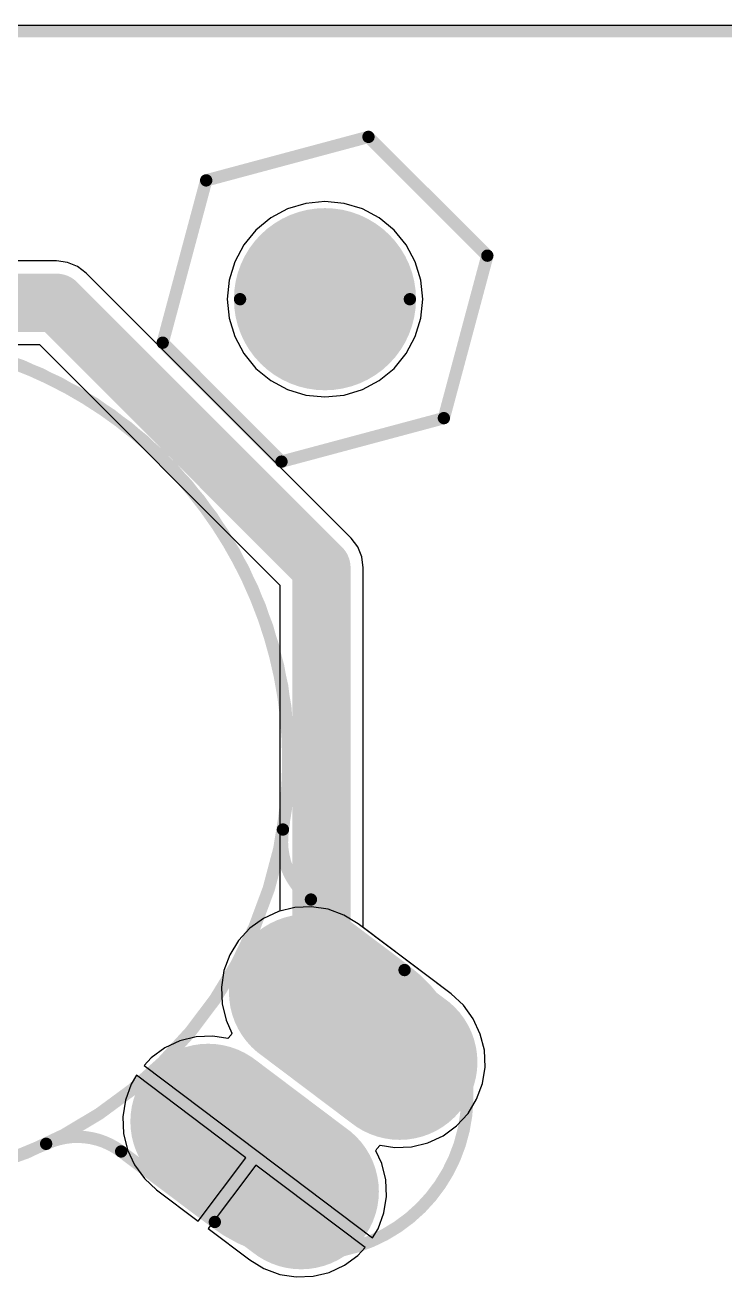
# Model space of a CAD drawing. Header units: millimetres. Extents: x -0.01 to 6.54, y 0.01 to 3.19.
# Drawn here: x 3.83 to 4.398, y 1.92 to 2.935 of the extents above; entities that cross this region are included whole.
import ezdxf

# ---------------------------------------------------------------- set-up
doc = ezdxf.new("R2010")
doc.units = ezdxf.units.MM
doc.header["$MEASUREMENT"] = 0
for name, color, linetype in [('BottomLayer', 5, 'Continuous'), ('BottomSolder', 6, 'Continuous'), ('Mechanical1', 6, 'Continuous'), ('MultiLayer', 9, 'Continuous'), ('PadHoleLayer', 156, 'Continuous'), ('TopLayer', 1, 'Continuous'), ('TopOverlay', 2, 'Continuous'), ('TopSolder', 216, 'Continuous'), ('ViaHoleLayer', 16, 'Continuous')]:
    doc.layers.add(name, color=color, linetype=linetype)

msp = doc.modelspace()

# ---------------------------------------------------------------- linework, layer by layer
at = {"layer": 'BottomLayer'}
for p, q in [((3.6709, 2.9353), (5.105, 2.9353)), ((4.0427, 2.7861), (4.029, 2.7788)), ((4.0576, 2.7906), (4.0427, 2.7861)), ((4.073, 2.7921), (4.0576, 2.7906)), ((4.0885, 2.7906), (4.073, 2.7921)), ((4.1034, 2.7861), (4.0885, 2.7906)), ((4.1171, 2.7788), (4.1034, 2.7861)), ((4.029, 2.7788), (4.017, 2.7689)), ((4.1291, 2.7689), (4.1171, 2.7788)), ((4.017, 2.7689), (4.0071, 2.7569)), ((4.1389, 2.7569), (4.1291, 2.7689)), ((4.0071, 2.7569), (3.9998, 2.7432)), ((4.1463, 2.7432), (4.1389, 2.7569)), ((3.8552, 2.7439), (3.4302, 2.7439)), ((3.864, 2.7428), (3.8552, 2.7439)), ((3.8722, 2.7394), (3.864, 2.7428)), ((3.9998, 2.7432), (3.9953, 2.7283)), ((4.1508, 2.7283), (4.1463, 2.7432)), ((3.8792, 2.734), (3.8722, 2.7394)), ((4.0942, 2.519), (3.8792, 2.734)), ((3.9953, 2.7283), (3.9937, 2.7129)), ((4.1523, 2.7129), (4.1508, 2.7283)), ((3.9937, 2.7129), (3.9953, 2.6974)), ((4.1508, 2.6974), (4.1523, 2.7129)), ((3.9953, 2.6974), (3.9998, 2.6825)), ((4.1463, 2.6825), (4.1508, 2.6974)), ((3.9998, 2.6825), (4.0071, 2.6688)), ((4.1389, 2.6688), (4.1463, 2.6825)), ((3.4786, 2.6761), (3.8412, 2.6761)), ((3.8412, 2.6761), (4.0363, 2.481)), ((4.0071, 2.6688), (4.017, 2.6568)), ((4.1291, 2.6568), (4.1389, 2.6688)), ((4.017, 2.6568), (4.029, 2.6469)), ((4.1171, 2.6469), (4.1291, 2.6568)), ((4.029, 2.6469), (4.0427, 2.6396)), ((4.1034, 2.6396), (4.1171, 2.6469)), ((4.0427, 2.6396), (4.0576, 2.6351)), ((4.0576, 2.6351), (4.073, 2.6336)), ((4.073, 2.6336), (4.0885, 2.6351)), ((4.0885, 2.6351), (4.1034, 2.6396)), ((4.0996, 2.512), (4.0942, 2.519)), ((4.103, 2.5038), (4.0996, 2.512)), ((4.1041, 2.495), (4.103, 2.5038)), ((4.1041, 2.203), (4.1041, 2.495)), ((4.0363, 2.481), (4.0363, 2.2165)), ((4.0353, 2.2162), (4.023, 2.2105)), ((4.0363, 2.2165), (4.0353, 2.2162)), ((4.023, 2.2105), (4.012, 2.2025)), ((4.012, 2.2025), (4.0028, 2.1925)), ((4.1754, 2.1493), (4.1041, 2.203)), ((4.0028, 2.1925), (3.9957, 2.1809)), ((3.9957, 2.1809), (3.991, 2.1681)), ((3.991, 2.1681), (3.9889, 2.1546)), ((3.9889, 2.1546), (3.9895, 2.1411)), ((4.1854, 2.1401), (4.1754, 2.1493)), ((3.9895, 2.1411), (3.9927, 2.1278)), ((4.1934, 2.1291), (4.1854, 2.1401)), ((3.9927, 2.1278), (3.9974, 2.1175)), ((4.1991, 2.1167), (4.1934, 2.1291)), ((3.9685, 2.1144), (3.9553, 2.1112)), ((3.9821, 2.115), (3.9685, 2.1144)), ((3.9942, 2.1131), (3.9821, 2.115)), ((3.9969, 2.1161), (3.9942, 2.1131)), ((3.9974, 2.1175), (3.9969, 2.1161)), ((4.2024, 2.1035), (4.1991, 2.1167)), ((3.943, 2.1055), (3.932, 2.0975)), ((3.9553, 2.1112), (3.943, 2.1055)), ((4.2029, 2.0899), (4.2024, 2.1035)), ((3.932, 2.0975), (3.9262, 2.0912)), ((3.9201, 2.0832), (3.9157, 2.0759)), ((4.0089, 2.0163), (3.9201, 2.0832)), ((3.9262, 2.0912), (4.0189, 2.0213)), ((4.2008, 2.0765), (4.2029, 2.0899)), ((3.9157, 2.0759), (3.911, 2.0631)), ((4.1961, 2.0637), (4.2008, 2.0765)), ((3.911, 2.0631), (3.9089, 2.0496)), ((4.1891, 2.0521), (4.1961, 2.0637)), ((4.1798, 2.0421), (4.1891, 2.0521)), ((3.9089, 2.0496), (3.9095, 2.0361)), ((4.1689, 2.0341), (4.1798, 2.0421)), ((3.9095, 2.0361), (3.9127, 2.0228)), ((4.1565, 2.0283), (4.1689, 2.0341)), ((3.9127, 2.0228), (3.9184, 2.0105)), ((4.1144, 2.022), (4.115, 2.0235)), ((4.1191, 2.0117), (4.1144, 2.022)), ((4.115, 2.0235), (4.1177, 2.0265)), ((4.1177, 2.0265), (4.1297, 2.0246)), ((4.1297, 2.0246), (4.1433, 2.0251)), ((4.1433, 2.0251), (4.1565, 2.0283)), ((3.9702, 1.9649), (4.0089, 2.0163)), ((4.0189, 2.0213), (4.1117, 1.9514)), ((4.1224, 1.9985), (4.1191, 2.0117)), ((3.9184, 2.0105), (3.9264, 1.9995)), ((4.0169, 2.0103), (3.9781, 1.9589)), ((4.1057, 1.9434), (4.0169, 2.0103)), ((3.9264, 1.9995), (3.9364, 1.9903)), ((4.1229, 1.9849), (4.1224, 1.9985)), ((3.9364, 1.9903), (3.9702, 1.9649)), ((4.1208, 1.9715), (4.1229, 1.9849)), ((4.1161, 1.9587), (4.1208, 1.9715)), ((3.9781, 1.9589), (4.0119, 1.9334)), ((4.1117, 1.9514), (4.1161, 1.9587)), ((4.0998, 1.9371), (4.1057, 1.9434)), ((4.0119, 1.9334), (4.0235, 1.9264)), ((4.0889, 1.9291), (4.0998, 1.9371)), ((4.0235, 1.9264), (4.0363, 1.9217)), ((4.0363, 1.9217), (4.0497, 1.9196)), ((4.0497, 1.9196), (4.0633, 1.9201)), ((4.0633, 1.9201), (4.0765, 1.9233)), ((4.0765, 1.9233), (4.0889, 1.9291))]:
    msp.add_line(p, q, dxfattribs=at)
for points, const_width in [([(4.0386, 2.7129, 1), (4.1075, 2.7129, 1)], 0.0689), ([(3.8434, 2.71, 1), (3.867, 2.71, 1)], 0.0236), ([(3.8434, 2.71, 1), (3.867, 2.71, 1)], 0.0236), ([(4.0584, 2.495, 1), (4.082, 2.495, 1)], 0.0236), ([(4.0584, 2.495, 1), (4.082, 2.495, 1)], 0.0236), ([(4.0286, 2.1507, 1), (4.0877, 2.1507, 1)], 0.0591), ([(4.0584, 2.148, 1), (4.082, 2.148, 1)], 0.0236), ([(4.0584, 2.148, 1), (4.082, 2.148, 1)], 0.0236), ([(4.0841, 2.1223, 1), (4.1077, 2.1223, 1)], 0.0236), ([(4.1041, 2.0939, 1), (4.1632, 2.0939, 1)], 0.0591), ([(3.9486, 2.0457, 1), (4.0077, 2.0457, 1)], 0.0591), ([(4.0241, 1.9889, 1), (4.0832, 1.9889, 1)], 0.0591)]:
    msp.add_lwpolyline(points, format="xyb", close=True, dxfattribs=dict(at, const_width=const_width))
for points, const_width in [([(3.4302, 2.71), (3.8552, 2.71)], 0.0472), ([(3.8552, 2.71), (4.0702, 2.495)], 0.0472), ([(4.0702, 2.148), (4.0702, 2.495)], 0.0472), ([(4.1336, 2.0939), (4.0582, 2.1507)], 0.1181), ([(4.0702, 2.148), (4.0959, 2.1223)], 0.0472), ([(4.0536, 1.9889), (3.9782, 2.0457)], 0.1181)]:
    msp.add_lwpolyline(points, dxfattribs=dict(at, const_width=const_width))
at = {"layer": 'BottomSolder'}
for points, const_width in [([(4.0366, 2.7129, 1), (4.1095, 2.7129, 1)], 0.0729), ([(4.0266, 2.1507, 1), (4.0897, 2.1507, 1)], 0.0631), ([(4.1021, 2.0939, 1), (4.1652, 2.0939, 1)], 0.0631), ([(3.9466, 2.0457, 1), (4.0097, 2.0457, 1)], 0.0631), ([(4.0221, 1.9889, 1), (4.0852, 1.9889, 1)], 0.0631)]:
    msp.add_lwpolyline(points, format="xyb", close=True, dxfattribs=dict(at, const_width=const_width))
at = {"layer": 'BottomSolder', "const_width": 0.1261}
for points in [[(4.1336, 2.0939), (4.0582, 2.1507)], [(4.0536, 1.9889), (3.9782, 2.0457)]]:
    msp.add_lwpolyline(points, dxfattribs=at)
at = {"layer": 'Mechanical1', "const_width": 0.01}
msp.add_lwpolyline([(3.6659, 2.9303), (5.11, 2.9303)], dxfattribs=at)
at = {"layer": 'MultiLayer'}
for points, const_width in [([(4.0386, 2.7129, 1), (4.1075, 2.7129, 1)], 0.0689), ([(4.0286, 2.1507, 1), (4.0877, 2.1507, 1)], 0.0591), ([(4.1041, 2.0939, 1), (4.1632, 2.0939, 1)], 0.0591), ([(3.9486, 2.0457, 1), (4.0077, 2.0457, 1)], 0.0591), ([(4.0241, 1.9889, 1), (4.0832, 1.9889, 1)], 0.0591)]:
    msp.add_lwpolyline(points, format="xyb", close=True, dxfattribs=dict(at, const_width=const_width))
at = {"layer": 'MultiLayer', "const_width": 0.1181}
for points in [[(4.1336, 2.0939), (4.0582, 2.1507)], [(4.0536, 1.9889), (3.9782, 2.0457)]]:
    msp.add_lwpolyline(points, dxfattribs=at)
at = {"layer": 'PadHoleLayer', "const_width": 0.0197}
for points in [[(4.0861, 2.1223, 1), (4.1057, 2.1223, 1)], [(4.0061, 2.0173, 1), (4.0257, 2.0173, 1)]]:
    msp.add_lwpolyline(points, format="xyb", close=True, dxfattribs=at)
at = {"layer": 'TopLayer'}
for p, q in [((3.6709, 2.9353), (5.105, 2.9353)), ((4.0427, 2.7861), (4.029, 2.7788)), ((4.0576, 2.7906), (4.0427, 2.7861)), ((4.073, 2.7921), (4.0576, 2.7906)), ((4.0885, 2.7906), (4.073, 2.7921)), ((4.1034, 2.7861), (4.0885, 2.7906)), ((4.1171, 2.7788), (4.1034, 2.7861)), ((4.029, 2.7788), (4.017, 2.7689)), ((4.1291, 2.7689), (4.1171, 2.7788)), ((4.017, 2.7689), (4.0071, 2.7569)), ((4.1389, 2.7569), (4.1291, 2.7689)), ((4.0071, 2.7569), (3.9998, 2.7432)), ((4.1463, 2.7432), (4.1389, 2.7569)), ((3.9998, 2.7432), (3.9953, 2.7283)), ((4.1508, 2.7283), (4.1463, 2.7432)), ((3.9953, 2.7283), (3.9937, 2.7129)), ((4.1523, 2.7129), (4.1508, 2.7283)), ((3.9937, 2.7129), (3.9953, 2.6974)), ((4.1508, 2.6974), (4.1523, 2.7129)), ((3.9953, 2.6974), (3.9998, 2.6825)), ((4.1463, 2.6825), (4.1508, 2.6974)), ((3.9998, 2.6825), (4.0071, 2.6688)), ((4.1389, 2.6688), (4.1463, 2.6825)), ((4.0071, 2.6688), (4.017, 2.6568)), ((4.1291, 2.6568), (4.1389, 2.6688)), ((4.017, 2.6568), (4.029, 2.6469)), ((4.1171, 2.6469), (4.1291, 2.6568)), ((4.029, 2.6469), (4.0427, 2.6396)), ((4.1034, 2.6396), (4.1171, 2.6469)), ((4.0427, 2.6396), (4.0576, 2.6351)), ((4.0576, 2.6351), (4.073, 2.6336)), ((4.073, 2.6336), (4.0885, 2.6351)), ((4.0885, 2.6351), (4.1034, 2.6396)), ((4.0353, 2.2162), (4.023, 2.2105)), ((4.0485, 2.2194), (4.0353, 2.2162)), ((4.0621, 2.22), (4.0485, 2.2194)), ((4.0755, 2.2179), (4.0621, 2.22)), ((4.0883, 2.2132), (4.0755, 2.2179)), ((4.023, 2.2105), (4.012, 2.2025)), ((4.0999, 2.2061), (4.0883, 2.2132)), ((4.1754, 2.1493), (4.0999, 2.2061)), ((4.012, 2.2025), (4.0028, 2.1925)), ((4.0028, 2.1925), (3.9957, 2.1809)), ((3.9957, 2.1809), (3.991, 2.1681)), ((3.991, 2.1681), (3.9889, 2.1546)), ((3.9889, 2.1546), (3.9895, 2.1411)), ((4.1854, 2.1401), (4.1754, 2.1493)), ((3.9895, 2.1411), (3.9927, 2.1278)), ((4.1934, 2.1291), (4.1854, 2.1401)), ((3.9927, 2.1278), (3.9974, 2.1175)), ((4.1991, 2.1167), (4.1934, 2.1291)), ((3.9685, 2.1144), (3.9553, 2.1112)), ((3.9821, 2.115), (3.9685, 2.1144)), ((3.9942, 2.1131), (3.9821, 2.115)), ((3.9969, 2.1161), (3.9942, 2.1131)), ((3.9974, 2.1175), (3.9969, 2.1161)), ((4.2024, 2.1035), (4.1991, 2.1167)), ((3.943, 2.1055), (3.932, 2.0975)), ((3.9553, 2.1112), (3.943, 2.1055)), ((4.2029, 2.0899), (4.2024, 2.1035)), ((3.932, 2.0975), (3.9262, 2.0912)), ((3.9201, 2.0832), (3.9157, 2.0759)), ((4.0089, 2.0163), (3.9201, 2.0832)), ((3.9262, 2.0912), (4.0189, 2.0213)), ((4.2008, 2.0765), (4.2029, 2.0899)), ((3.9157, 2.0759), (3.911, 2.0631)), ((4.1961, 2.0637), (4.2008, 2.0765)), ((3.911, 2.0631), (3.9089, 2.0496)), ((4.1891, 2.0521), (4.1961, 2.0637)), ((4.1798, 2.0421), (4.1891, 2.0521)), ((3.9089, 2.0496), (3.9095, 2.0361)), ((4.1689, 2.0341), (4.1798, 2.0421)), ((3.9095, 2.0361), (3.9127, 2.0228)), ((4.1565, 2.0283), (4.1689, 2.0341)), ((3.9127, 2.0228), (3.9184, 2.0105)), ((4.1144, 2.022), (4.115, 2.0235)), ((4.1191, 2.0117), (4.1144, 2.022)), ((4.115, 2.0235), (4.1177, 2.0265)), ((4.1177, 2.0265), (4.1297, 2.0246)), ((4.1297, 2.0246), (4.1433, 2.0251)), ((4.1433, 2.0251), (4.1565, 2.0283)), ((3.9702, 1.9649), (4.0089, 2.0163)), ((4.0189, 2.0213), (4.1117, 1.9514)), ((4.1224, 1.9985), (4.1191, 2.0117)), ((3.9184, 2.0105), (3.9264, 1.9995)), ((4.0169, 2.0103), (3.9781, 1.9589)), ((4.1057, 1.9434), (4.0169, 2.0103)), ((3.9264, 1.9995), (3.9364, 1.9903)), ((4.1229, 1.9849), (4.1224, 1.9985)), ((3.9364, 1.9903), (3.9702, 1.9649)), ((4.1208, 1.9715), (4.1229, 1.9849)), ((4.1161, 1.9587), (4.1208, 1.9715)), ((3.9781, 1.9589), (4.0119, 1.9334)), ((4.1117, 1.9514), (4.1161, 1.9587)), ((4.0998, 1.9371), (4.1057, 1.9434)), ((4.0119, 1.9334), (4.0235, 1.9264)), ((4.0889, 1.9291), (4.0998, 1.9371)), ((4.0235, 1.9264), (4.0363, 1.9217)), ((4.0363, 1.9217), (4.0497, 1.9196)), ((4.0497, 1.9196), (4.0633, 1.9201)), ((4.0633, 1.9201), (4.0765, 1.9233)), ((4.0765, 1.9233), (4.0889, 1.9291))]:
    msp.add_line(p, q, dxfattribs=at)
for points, const_width in [([(4.0386, 2.7129, 1), (4.1075, 2.7129, 1)], 0.0689), ([(4.0286, 2.1507, 1), (4.0877, 2.1507, 1)], 0.0591), ([(4.1041, 2.0939, 1), (4.1632, 2.0939, 1)], 0.0591), ([(3.9486, 2.0457, 1), (4.0077, 2.0457, 1)], 0.0591), ([(4.0241, 1.9889, 1), (4.0832, 1.9889, 1)], 0.0591)]:
    msp.add_lwpolyline(points, format="xyb", close=True, dxfattribs=dict(at, const_width=const_width))
at = {"layer": 'TopLayer', "const_width": 0.1181}
for points in [[(4.1336, 2.0939), (4.0582, 2.1507)], [(4.0536, 1.9889), (3.9782, 2.0457)]]:
    msp.add_lwpolyline(points, dxfattribs=at)
at = {"layer": 'TopOverlay', "const_width": 0.01}
for points in [[(3.9766, 2.8093), (4.1083, 2.8446)], [(4.1083, 2.8446), (4.2048, 2.7482)], [(3.9413, 2.6776), (3.9766, 2.8093)], [(4.1695, 2.6164), (4.2048, 2.7482)], [(3.9413, 2.6776), (4.0377, 2.5811)], [(4.0377, 2.5811), (4.1695, 2.6164)], [(4.0616, 2.2258), (4.1376, 2.1686)], [(3.9076, 2.0214), (3.9836, 1.9642)]]:
    msp.add_lwpolyline(points, dxfattribs=at)
at = {"layer": 'TopOverlay'}
for points, const_width in [([(4.1058, 2.8446, 1), (4.1108, 2.8446, 1)], 0.005), ([(4.1058, 2.8446, 1), (4.1108, 2.8446, 1)], 0.005), ([(3.9741, 2.8093, 1), (3.9791, 2.8093, 1)], 0.005), ([(3.9741, 2.8093, 1), (3.9791, 2.8093, 1)], 0.005), ([(4.1419, 2.7129, 1), (4.0041, 2.7129, 1)], 0.01), ([(4.2023, 2.7482, 1), (4.2073, 2.7482, 1)], 0.005), ([(4.2023, 2.7482, 1), (4.2073, 2.7482, 1)], 0.005), ([(4.0016, 2.7129, 1), (4.0066, 2.7129, 1)], 0.005), ([(4.1394, 2.7129, 1), (4.1444, 2.7129, 1)], 0.005), ([(3.9388, 2.6776, 1), (3.9438, 2.6776, 1)], 0.005), ([(3.9388, 2.6776, 1), (3.9438, 2.6776, 1)], 0.005), ([(4.167, 2.6164, 1), (4.172, 2.6164, 1)], 0.005), ([(4.167, 2.6164, 1), (4.172, 2.6164, 1)], 0.005), ([(4.0352, 2.5811, 1), (4.0402, 2.5811, 1)], 0.005), ([(4.0352, 2.5811, 1), (4.0402, 2.5811, 1)], 0.005), ([(4.0364, 2.2826, 1), (4.0414, 2.2826, 1)], 0.005), ([(4.0364, 2.2826, 1), (4.0414, 2.2826, 1)], 0.005), ([(4.0591, 2.2258, 1), (4.0641, 2.2258, 1)], 0.005), ([(4.0591, 2.2258, 1), (4.0641, 2.2258, 1)], 0.005), ([(4.1351, 2.1686, 1), (4.1401, 2.1686, 1)], 0.005), ([(4.1351, 2.1686, 1), (4.1401, 2.1686, 1)], 0.005), ([(3.8442, 2.0276, 1), (3.8492, 2.0276, 1)], 0.005), ([(3.8442, 2.0276, 1), (3.8492, 2.0276, 1)], 0.005), ([(3.9051, 2.0214, 1), (3.9101, 2.0214, 1)], 0.005), ([(3.9051, 2.0214, 1), (3.9101, 2.0214, 1)], 0.005), ([(3.9811, 1.9642, 1), (3.9861, 1.9642, 1)], 0.005), ([(3.9811, 1.9642, 1), (3.9861, 1.9642, 1)], 0.005)]:
    msp.add_lwpolyline(points, format="xyb", close=True, dxfattribs=dict(at, const_width=const_width))
at = {"layer": 'TopOverlay', "const_width": 0.01}
for points in [[(3.8467, 2.0276, -4.070095), (4.0389, 2.2826)], [(3.5513, 2.6501, -4.070095), (3.3591, 2.3951)], [(4.0616, 2.2258, -0.279169), (4.0389, 2.2826)], [(4.1376, 2.1686, -1), (3.9836, 1.9642)], [(3.8467, 2.0276, -0.279169), (3.9076, 2.0214)]]:
    msp.add_lwpolyline(points, format="xyb", dxfattribs=at)
at = {"layer": 'TopSolder'}
for points, const_width in [([(4.0366, 2.7129, 1), (4.1095, 2.7129, 1)], 0.0729), ([(4.0266, 2.1507, 1), (4.0897, 2.1507, 1)], 0.0631), ([(4.1021, 2.0939, 1), (4.1652, 2.0939, 1)], 0.0631), ([(3.9466, 2.0457, 1), (4.0097, 2.0457, 1)], 0.0631), ([(4.0221, 1.9889, 1), (4.0852, 1.9889, 1)], 0.0631)]:
    msp.add_lwpolyline(points, format="xyb", close=True, dxfattribs=dict(at, const_width=const_width))
at = {"layer": 'TopSolder', "const_width": 0.1261}
for points in [[(4.1336, 2.0939), (4.0582, 2.1507)], [(4.0536, 1.9889), (3.9782, 2.0457)]]:
    msp.add_lwpolyline(points, dxfattribs=at)
at = {"layer": 'ViaHoleLayer', "const_width": 0.0689}
msp.add_lwpolyline([(4.0386, 2.7129, 1), (4.1075, 2.7129, 1)], format="xyb", close=True, dxfattribs=at)

doc.saveas('drawing.dxf')
